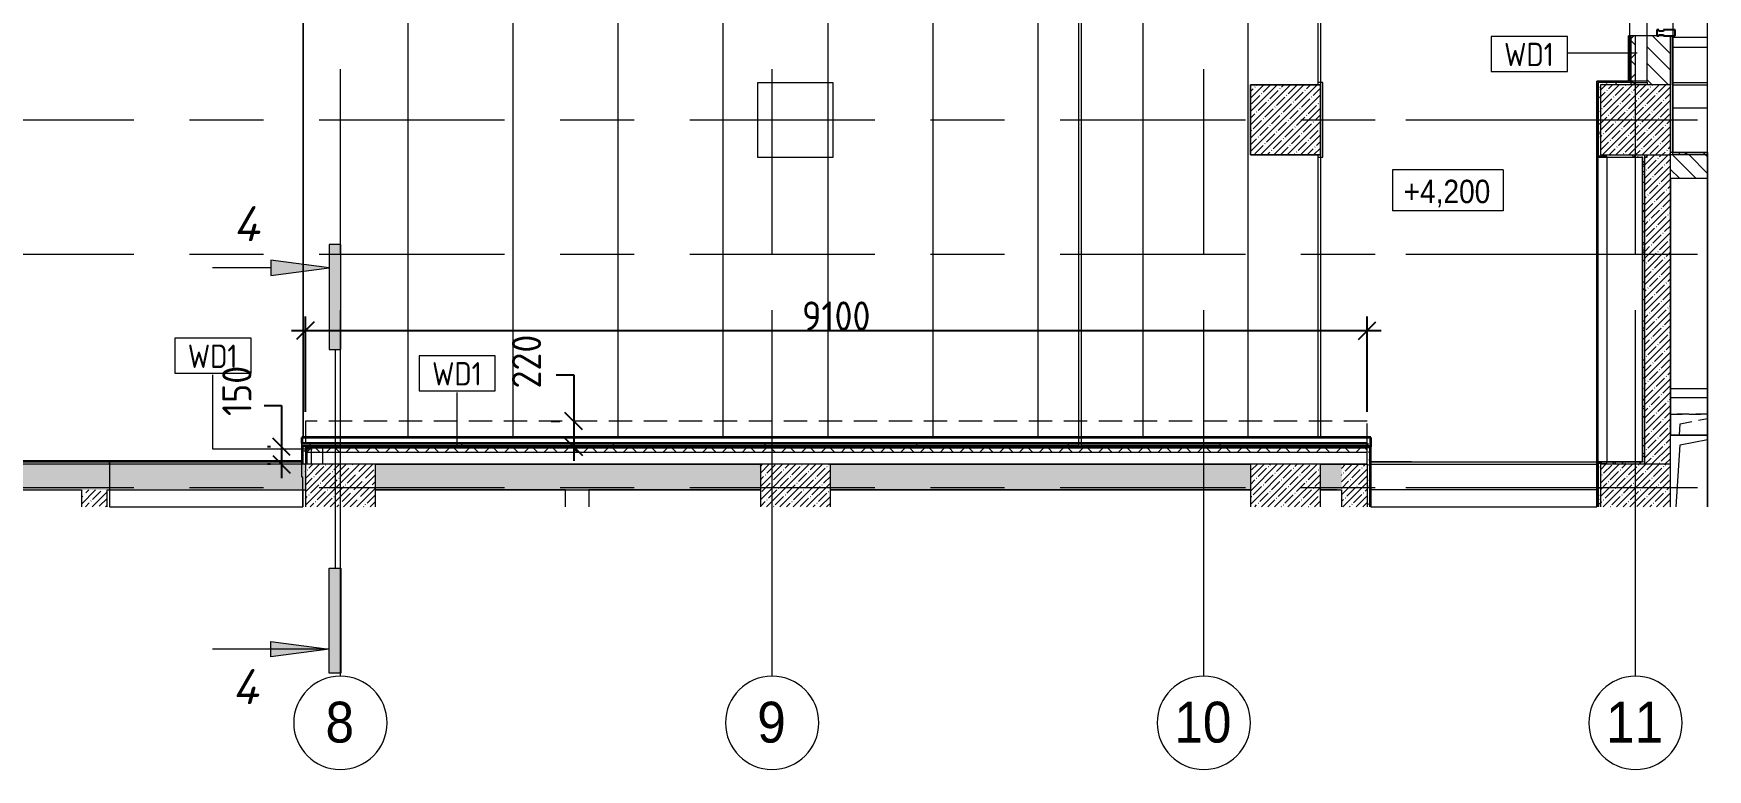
# Model space of a CAD drawing. Header units: millimetres. Extents: x -4029 to 232974, y -8553 to 104777.
# Drawn here: x 208675 to 223022, y 12586 to 18890 of the extents above; entities that cross this region are included whole.
import ezdxf

# ---------------------------------------------------------------- set-up
doc = ezdxf.new("R2010")
doc.units = ezdxf.units.MM
for name, pattern in [('200_ШТРИХ__ш1_п0_6_', [160, 100, -60]), ('ADSK_Штрих_ш2 п1', [300, 200, -100]), ('Осевая', [3175, 635, -476.25, 1587.5, -476.25])]:
    doc.linetypes.add(name, pattern=pattern)
for name, color, linetype, lineweight in [('5.1) Перегародка WD6', 6, 'Continuous', 9), ('A-AREA-BNDY', 7, 'Continuous', 9), ('A-DETL-1', 7, 'ADSK_Штрих_ш2 п1', 9), ('A-DETL-MBND-1', 7, '200_ШТРИХ__ш1_п0_6_', 9), ('A-FLOR', 7, 'Continuous', 9), ('A-GENM', 7, 'Continuous', 9), ('A-GLAZ-CWMG', 7, 'Continuous', 9), ('A-GLAZ-CWMG-5', 7, 'Continuous', 25), ('A-WALL', 7, 'Continuous', 9), ('A-WALL-9', 7, 'Continuous', 35), ('A-WALL-IDEN', 7, 'Continuous', 9), ('A-WALL-PATT', 7, 'Continuous', 9), ('G-ANNO-DIMS', 7, 'Continuous', 9), ('G-ANNO-SYMB', 7, 'Continuous', 9), ('I-WALL', 7, 'Continuous', 9), ('S-COLS', 7, 'Continuous', 9), ('S-STRS-3', 7, 'Continuous', 13), ('Оси', 7, 'Continuous', 9), ('Оси-1', 7, 'Continuous', 20), ('Оси-2', 7, 'Осевая', 9)]:
    doc.layers.add(name, color=color, linetype=linetype, lineweight=lineweight)
for name, color, linetype, lineweight, true_color in [('A-WALL-7', 9, 'Continuous', 9, 0x808080), ('A-WALL-8', 1, 'Continuous', 9, 0xff0000), ('A-WALL-FNSH-1', 9, 'Continuous', 9, 0x808080), ('I-WALL-9', 7, 'Continuous', 9, 0x3c3c3c)]:
    doc.layers.add(name, color=color, linetype=linetype, lineweight=lineweight, true_color=true_color)
doc.styles.add('Arial', font='arial.ttf', dxfattribs={"width": 0.9, "height": 350})
doc.styles.add('Century Gothic', font='GOTHIC.TTF', dxfattribs={"width": 0.9, "height": 200})
doc.styles.add('GOST Common_1', font='', dxfattribs={"width": 0.9, "height": 200})
doc.styles.add('ISOCPEUR', font='isocpeur.ttf', dxfattribs={"width": 0.9, "height": 250})
doc.styles.add('ISOCPEUR_I', font='isocpeui.ttf', dxfattribs={"height": 300})
doc.styles.get('GOST Common_1').set_extended_font_data('GOST Common')
doc.dimstyles.new('ISO-2_5_0_9К_БОЛЬШОЙ', dxfattribs={"dimscale": 304.8, "dimtxt": 248.995294, "dimasz": 0.492126, "dimexe": 0.393701, "dimexo": 0.984252, "dimgap": 0, "dimtad": 1, "dimdec": 0, "dimrnd": 10, "dimzin": 0, "dimdsep": 46, "dimtxsty": 'ISOCPEUR', "dimblk1": 'OBLIQUE', "dimblk2": 'OBLIQUE', "dimsah": 1, "dimcen": 0.09, "dimdle": 0.393701, "dimazin": 0, "dimtfac": 1, "dimtdec": 4, "dimtix": 1, "dimtmove": 0, "dimatfit": 3, "dimfxl": 1, "dimtvp": 1, "dimtolj": 1, "dimtzin": 0, "dimarcsym": 2})
doc.dimstyles.new('ISO-2_5_0_9К_БОЛЬШОЙ_2', dxfattribs={"dimscale": 304.8, "dimtxt": 248.995294, "dimasz": 0.492126, "dimexe": 0.393701, "dimexo": 0.984252, "dimgap": 0, "dimtad": 1, "dimdec": 0, "dimrnd": 10, "dimzin": 0, "dimdsep": 46, "dimtxsty": 'ISOCPEUR', "dimblk1": 'OBLIQUE', "dimblk2": 'OBLIQUE', "dimsah": 1, "dimcen": 0.09, "dimdle": 0.393701, "dimazin": 0, "dimtfac": 1, "dimtdec": 4, "dimtix": 1, "dimtmove": 1, "dimatfit": 3, "dimfxl": 1, "dimtvp": 1, "dimtolj": 1, "dimtzin": 0, "dimarcsym": 2})
pattern_1 = [(45, (189094.98, 0), (-57.02463, 57.02463), []), (45, (189152.01, 0), (-57.02463, 57.02463), [100.806, -20.161, 3.353, -16.808])]
pattern_2 = [(135, (189094.98, 0), (-70.71068, -70.71068), [])]
pattern_3 = [(0, (189094.984, 0), (121.92, 30.48), [10.058, -81.382, 10.058, -81.382, -487.68]), (0, (189094.984, 0), (121.92, 30.48), [-182.88, 10.058, -172.822, 10.058, -81.382, -213.36]), (0, (189094.984, 0), (121.92, 30.48), [-457.2, 10.058, -50.902, 10.058, -142.342]), (120, (189140.704, 15.24), (-87.356454, 90.345817), [10.058, -81.382, 10.058, -81.382, -487.68]), (120, (189140.704, 15.24), (-87.356454, 90.345817), [-182.88, 10.058, -172.822, 10.058, -81.382, -213.36]), (120, (189140.704, 15.24), (-87.356454, 90.345817), [-457.2, 10.058, -50.902, 10.058, -142.342]), (240, (189155.944, 76.2), (-34.563546, -120.825817), [10.058, -81.382, 10.058, -81.382, -487.68]), (240, (189155.944, 76.2), (-34.563546, -120.825817), [-182.88, 10.058, -172.822, 10.058, -81.382, -213.36]), (240, (189155.944, 76.2), (-34.563546, -120.825817), [-457.2, 10.058, -50.902, 10.058, -142.342])]
pattern_4 = [(0, (189094.98, 0), (406.4, 101.6), [33.528, -271.272, 33.528, -271.272, -1625.6]), (0, (189094.98, 0), (406.4, 101.6), [-609.6, 33.528, -576.072, 33.528, -271.272, -711.2]), (0, (189094.98, 0), (406.4, 101.6), [-1524, 33.528, -169.672, 33.528, -474.472]), (120, (189247.38, 50.8), (-291.18818, 301.15272), [33.528, -271.272, 33.528, -271.272, -1625.6]), (120, (189247.38, 50.8), (-291.18818, 301.15272), [-609.6, 33.528, -576.072, 33.528, -271.272, -711.2]), (120, (189247.38, 50.8), (-291.18818, 301.15272), [-1524, 33.528, -169.672, 33.528, -474.472]), (240, (189298.18, 254), (-115.21182, -402.75272), [33.528, -271.272, 33.528, -271.272, -1625.6]), (240, (189298.18, 254), (-115.21182, -402.75272), [-609.6, 33.528, -576.072, 33.528, -271.272, -711.2]), (240, (189298.18, 254), (-115.21182, -402.75272), [-1524, 33.528, -169.672, 33.528, -474.472])]
pattern_5 = [(135, (189094.98, 0), (-84.8528, -84.8528), []), (225, (189094.98, 0), (84.8528, -84.8528), [])]

# ---------------------------------------------------------------- blocks, each defined once
blk = doc.blocks.new('BSC_Колонна _Прямоугольная - 600х600-V209-План монтажа_ фрагмент 1')
at = {"layer": 'S-COLS'}
h = blk.add_hatch(dxfattribs=at)
h.set_pattern_fill('FP_12', color=256, style=0, pattern_type=2)
h.set_pattern_definition([(45, (-26110, -14900), (-57.02463, 57.02463), []), (45, (-26052.975, -14900), (-57.02463, 57.02463), [100.806, -20.161, 3.353, -16.808])])
h.paths.add_polyline_path([(300, -65), (300, 300), (-300, 300), (-300, -65)])
for p, q in [((300, 300), (-300, 300)), ((-300, 300), (-300, -65)), ((300, -65), (300, 300))]:
    blk.add_line(p, q, dxfattribs=at)
blk = doc.blocks.new('BSC_Колонна _Прямоугольная - 600х600-V213-План монтажа_ фрагмент 1')
at = {"layer": 'S-COLS'}
h = blk.add_hatch(dxfattribs=at)
h.set_pattern_fill('FP_38', color=256, style=0, pattern_type=2)
h.set_pattern_definition([(45, (-33310, -18150), (-57.02463, 57.02463), []), (45, (-33252.975, -18150), (-57.02463, 57.02463), [100.806, -20.161, 3.353, -16.808])])
h.paths.add_polyline_path([(300, -300), (300, 300), (-300, 300), (-300, -300), (80, -300)])
for p, q in [((300, 300), (-300, 300)), ((-300, 300), (-300, -300)), ((300, -300), (300, 300)), ((-300, -300), (300, -300))]:
    blk.add_line(p, q, dxfattribs=at)
blk = doc.blocks.new('BSC_Колонна _Прямоугольная - 600х600-V215-План монтажа_ фрагмент 1')
at = {"layer": 'S-COLS'}
h = blk.add_hatch(dxfattribs=at)
h.set_pattern_fill('FP_44', color=256, style=0, pattern_type=2)
h.set_pattern_definition([(45, (-33310, -14900), (-57.02463, 57.02463), []), (45, (-33252.975, -14900), (-57.02463, 57.02463), [100.806, -20.161, 3.353, -16.808])])
h.paths.add_polyline_path([(-300, -65), (300, -65), (300, 300), (-300, 300), (-300, 80)])
for p, q in [((300, 300), (-300, 300)), ((-300, 300), (-300, -65)), ((300, -65), (300, 300))]:
    blk.add_line(p, q, dxfattribs=at)
blk = doc.blocks.new('BSC_Колонна _Прямоугольная - 600х600-V217-План монтажа_ фрагмент 1')
at = {"layer": 'S-COLS'}
h = blk.add_hatch(dxfattribs=at)
h.set_pattern_fill('FP_47', color=256, style=0, pattern_type=2)
h.set_pattern_definition([(45, (-30310, -14900), (-57.02463, 57.02463), []), (45, (-30252.975, -14900), (-57.02463, 57.02463), [100.806, -20.161, 3.353, -16.808])])
h.paths.add_polyline_path([(164, -65), (300, -65), (300, 300), (-300, 300), (-300, -65), (159, -65)])
for p, q in [((300, 300), (-300, 300)), ((-300, 300), (-300, -65)), ((300, -65), (300, 300))]:
    blk.add_line(p, q, dxfattribs=at)
blk = doc.blocks.new('BSC_Колонна _Прямоугольная - 600х600-V219-План монтажа_ фрагмент 1')
at = {"layer": 'S-COLS'}
h = blk.add_hatch(dxfattribs=at)
h.set_pattern_fill('FP_69', color=256, style=0, pattern_type=2)
h.set_pattern_definition([(45, (-22210, -14900), (-57.02463, 57.02463), []), (45, (-22152.975, -14900), (-57.02463, 57.02463), [100.806, -20.161, 3.353, -16.808])])
h.paths.add_polyline_path([(300, -65), (300, 300), (-300, 300), (-300, -65), (247, -65)])
for p, q in [((300, 300), (-300, 300)), ((-300, 300), (-300, -65)), ((300, -65), (300, 300))]:
    blk.add_line(p, q, dxfattribs=at)
blk = doc.blocks.new('GM_Отверстие прямоугольное _в плите_ - Отверстие-21959735-План монтажа_ фрагмент 1')
at = {"layer": 'A-DETL-MBND-1'}
for p, q in [((-250, 750), (67, 750)), ((67, 750), (-250, 750)), ((-172, 570), (-167, 667)), ((-167, 667), (67, 713))]:
    blk.add_line(p, q, dxfattribs=at)
blk = doc.blocks.new('GM_Отверстие прямоугольное _в плите_ - Отверстие-21981135-План монтажа_ фрагмент 1')
at = {"layer": 'A-GENM'}
for p, q in [((-250, 650), (67, 650)), ((67, 650), (-250, 650)), ((-167, 567), (67, 613)), ((-203, 35), (-167, 567))]:
    blk.add_line(p, q, dxfattribs=at)
blk = doc.blocks.new('Прямоугольный импост - Импост структурный с накладкой - 160мм Темный-32479277-План монтажа_ фрагмент 1')
at = {"layer": 'A-GLAZ-CWMG-5'}
for p, q in [((0, 140), (-50, 140)), ((-50, 140), (-50, 40)), ((-50, 40), (-40, 40)), ((-40, 0), (-50, 0)), ((-50, 0), (-50, -17)), ((-40, 40), (-40, 0)), ((-10, 0), (-10, 40)), ((-10, 40), (0, 40)), ((0, 0), (-10, 0)), ((0, 40), (0, 140)), ((0, -17), (0, 0)), ((-50, -17), (0, -17))]:
    blk.add_line(p, q, dxfattribs=at)
blk = doc.blocks.new('Перекрытия 2 - Перекрытия 4-32990152-План монтажа_ фрагмент 1')
at = {"layer": 'S-STRS-3'}
for p, q in [((21910, 19180), (22510, 19180)), ((21910, 19180), (21910, 15411)), ((22810, 19180), (23410, 19180)), ((22810, 15411), (22810, 19180)), ((23710, 19180), (24310, 19180)), ((23710, 15411), (23710, 19180)), ((24610, 19180), (25210, 19180)), ((24610, 15411), (24610, 19180)), ((25510, 19180), (26110, 19180)), ((25510, 15411), (25510, 19180)), ((26410, 19180), (27010, 19180)), ((26410, 15411), (26410, 19180)), ((27310, 19180), (27910, 19180)), ((27310, 15411), (27310, 19180)), ((28210, 19180), (28810, 19180)), ((28210, 15411), (28210, 19180)), ((29110, 19180), (29710, 19180)), ((29110, 15411), (29110, 19180)), ((30010, 19180), (30610, 19180)), ((30010, 15411), (30010, 19180)), ((30610, 18430), (30610, 19180)), ((30610, 15411), (30610, 17830))]:
    blk.add_line(p, q, dxfattribs=at)
blk = doc.blocks.new('Стены наклон_ амфитеатр - Стены наклон_ амфитеатр-32992696-План монтажа_ фрагмент 1')
at = {"layer": 'A-WALL-PATT'}
h = blk.add_hatch(dxfattribs=at)
h.set_pattern_fill('FP_222', color=256, style=0, pattern_type=2)
h.set_pattern_definition([(0, (26444.5, 15393.4), (0, 246.1), []), (90, (26444.5, 15393.4), (-1300, 8e-14), [])])
h.paths.add_polyline_path([(27290, 15354), (31010, 15354), (31010, 15381), (21879, 15381), (21879, 15354), (26390, 15354)])
h = blk.add_hatch(dxfattribs=at)
h.set_pattern_fill('FP_221', color=256, style=0, pattern_type=2)
h.set_pattern_definition([(180, (26444.5, 15352), (-4e-13, -3050), []), (270, (26444.5, 15352), (1300, 8e-14), [])])
h.paths.add_polyline_path([(21879, 15350), (31010, 15350), (31010, 15354), (21879, 15354)])
at = {"layer": 'A-WALL'}
for p, q in [((21879, 15354), (21879, 15381)), ((21879, 15350), (21879, 15354)), ((31010, 15354), (21879, 15354))]:
    blk.add_line(p, q, dxfattribs=at)
at = {"layer": 'A-WALL-9'}
for p, q in [((31041, 15431), (21879, 15431)), ((21879, 15431), (21879, 15381)), ((21879, 15381), (31010, 15381)), ((31010, 15381), (31010, 15350)), ((31041, 15350), (31041, 15431)), ((31010, 15350), (31041, 15350))]:
    blk.add_line(p, q, dxfattribs=at)
blk = doc.blocks.new('BSC_Колонна _Прямоугольная - 600х600-V224-План монтажа_ фрагмент 1')
at = {"layer": 'S-COLS'}
h = blk.add_hatch(dxfattribs=at)
h.set_pattern_fill('FP_70', color=256, style=0, pattern_type=2)
h.set_pattern_definition([(45, (-30310, -18150), (-57.02463, 57.02463), []), (45, (-30252.975, -18150), (-57.02463, 57.02463), [100.806, -20.161, 3.353, -16.808])])
h.paths.add_polyline_path([(280, -300), (300, -300), (300, 300), (-300, 300), (-300, -300)])
for p, q in [((300, 300), (-300, 300)), ((-300, 300), (-300, -300)), ((300, -300), (300, 300)), ((-300, -300), (300, -300))]:
    blk.add_line(p, q, dxfattribs=at)
blk = doc.blocks.new('Ось сетки - D8-29747960-План монтажа_ фрагмент 1')
at = {"layer": 'Оси-1'}
for start, end in [(360, 180), (180, 360)]:
    blk.add_arc((0, 0), 4, start, end, dxfattribs=at)
blk = doc.blocks.new('М_стена_0001 - Типоразмер_без рамки-25382661-План монтажа_ фрагмент 1')
at = {"layer": 'A-WALL-IDEN'}
for p, q in [((3.26, 1.52), (-3.27, 1.52)), ((-3.27, 1.52), (-3.27, -1.48)), ((3.26, -1.48), (3.26, 1.52)), ((-3.27, -1.48), (3.26, -1.48))]:
    blk.add_line(p, q, dxfattribs=at)
blk = doc.blocks.new('_Oblique')
at = {"color": 0, "linetype": 'ByBlock', "lineweight": -2}
blk.add_line((-0.5, -0.5), (0.5, 0.5), dxfattribs=at)
blk = doc.blocks.new('DIMBLOCK62-План монтажа_ фрагмент 1')
at = {"layer": '5.1) Перегародка WD6', "color": 0, "lineweight": -2, "transparency": 16777216}
for p, q in [((210651, 15704), (210801, 15704)), ((210801, 15704), (210801, 15350)), ((210801, 15470), (210801, 15080)), ((210705, 15350), (210681, 15350)), ((210705, 15200), (210681, 15200))]:
    blk.add_line(p, q, dxfattribs=at)
at = {"layer": 'Defpoints', "color": 0, "transparency": 16777216}
for p in [(211005, 15350), (210801, 15200), (211005, 15200)]:
    blk.add_point(p, dxfattribs=at)
at = {"layer": '5.1) Перегародка WD6', "color": 0, "lineweight": -2, "transparency": 16777216, "xscale": 150, "yscale": 150, "zscale": 150}
for p, rotation in [((210801, 15350), 90), ((210801, 15200), 270)]:
    blk.add_blockref('_Oblique', p, dxfattribs=dict(at, rotation=rotation))
at = {"layer": '5.1) Перегародка WD6', "color": 0, "transparency": 16777216, "insert": (210293, 15613), "char_height": 250, "width": 517.14, "attachment_point": 1, "rotation": 90, "line_spacing_factor": 1.149209, "style": 'ISOCPEUR'}
blk.add_mtext('\\A1;150', dxfattribs=at)
blk = doc.blocks.new('Разрез - Концевая часть разреза пр_-17661887-План монтажа_ фрагмент 1')
at = {"layer": 'G-ANNO-SYMB'}
for points in [[(0, 0.5), (0, -0.5), (-9, -0.5), (-9, 0.5)], [(-6.29, -5.5), (-7.61, -5.5), (-6.95, -0.5)]]:
    blk.add_hatch(color=256, dxfattribs=at).paths.add_polyline_path(points)
for p, q in [((0, 0.5), (-9, 0.5)), ((-9, 0.5), (-9, -0.5)), ((0, -0.5), (0, 0.5)), ((-9, -0.5), (0, -0.5)), ((-6.95, -0.5), (-7.61, -5.5)), ((-6.95, -0.5), (-6.95, -10.5)), ((-6.29, -5.5), (-6.95, -0.5)), ((-7.61, -5.5), (-6.29, -5.5))]:
    blk.add_line(p, q, dxfattribs=at)
blk = doc.blocks.new('Разрез - Заголовок разреза-10218885-План монтажа_ фрагмент 1')
at = {"layer": 'G-ANNO-SYMB'}
for points in [[(0, 0.5), (0, -0.5), (-9, -0.5), (-9, 0.5)], [(-6.34, -5.5), (-7.66, -5.5), (-7, -0.5)]]:
    blk.add_hatch(color=256, dxfattribs=at).paths.add_polyline_path(points)
for p, q in [((0, 0.5), (-9, 0.5)), ((-9, 0.5), (-9, -0.5)), ((0, -0.5), (0, 0.5)), ((-9, -0.5), (0, -0.5)), ((-7, -0.5), (-7.66, -5.5)), ((-6.34, -5.5), (-7, -0.5)), ((-7.66, -5.5), (-6.34, -5.5)), ((-7, -5.5), (-7, -10.5))]:
    blk.add_line(p, q, dxfattribs=at)
blk = doc.blocks.new('DIMBLOCK66-План монтажа_ фрагмент 1')
at = {"layer": '5.1) Перегародка WD6', "color": 0, "lineweight": -2, "transparency": 16777216}
for p, q in [((213155, 15967), (213305, 15967)), ((213305, 15967), (213305, 15570)), ((213305, 15690), (213305, 15230)), ((213111, 15570), (213185, 15570)), ((213111, 15350), (213185, 15350))]:
    blk.add_line(p, q, dxfattribs=at)
at = {"layer": 'Defpoints', "color": 0, "transparency": 16777216}
for p in [(213411, 15570), (213305, 15350), (213411, 15350)]:
    blk.add_point(p, dxfattribs=at)
at = {"layer": '5.1) Перегародка WD6', "color": 0, "lineweight": -2, "transparency": 16777216, "xscale": 150, "yscale": 150, "zscale": 150}
for p, rotation in [((213305, 15570), 90), ((213305, 15350), 270)]:
    blk.add_blockref('_Oblique', p, dxfattribs=dict(at, rotation=rotation))
at = {"layer": '5.1) Перегародка WD6', "color": 0, "transparency": 16777216, "insert": (212775, 15849), "char_height": 250, "width": 568.86, "attachment_point": 1, "rotation": 90, "line_spacing_factor": 1.149209, "style": 'ISOCPEUR'}
blk.add_mtext('\\A1;220', dxfattribs=at)
blk = doc.blocks.new('DIMBLOCK67-План монтажа_ фрагмент 1')
at = {"layer": '5.1) Перегародка WD6', "color": 0, "lineweight": -2, "transparency": 16777216}
for p, q in [((211005, 15650), (211005, 16465)), ((220105, 15650), (220105, 16465)), ((210885, 16345), (220225, 16345))]:
    blk.add_line(p, q, dxfattribs=at)
at = {"layer": 'Defpoints', "color": 0, "transparency": 16777216}
for p in [(220105, 16345), (211005, 15350), (220105, 15350)]:
    blk.add_point(p, dxfattribs=at)
at = {"layer": '5.1) Перегародка WD6', "color": 0, "lineweight": -2, "transparency": 16777216, "xscale": 150, "yscale": 150, "zscale": 150, "rotation": 180}
blk.add_blockref('_Oblique', (211005, 16345), dxfattribs=at)
at = {"layer": '5.1) Перегародка WD6', "color": 0, "lineweight": -2, "transparency": 16777216, "xscale": 150, "yscale": 150, "zscale": 150}
blk.add_blockref('_Oblique', (220105, 16345), dxfattribs=at)
at = {"layer": '5.1) Перегародка WD6', "color": 0, "transparency": 16777216, "insert": (215555, 16470), "char_height": 250, "width": 706.76, "attachment_point": 5, "style": 'ISOCPEUR'}
blk.add_mtext('\\A1;9100', dxfattribs=at)
blk = doc.blocks.new('Высотные отметки - 9_5х3_5_h_-17668430-План монтажа_ фрагмент 1')
at = {"layer": 'G-ANNO-DIMS'}
for p, q in [((-4.75, 3.5), (-4.75, 0)), ((4.75, 3.5), (-4.75, 3.5)), ((4.75, 3.5), (4.75, 0)), ((4.75, 0), (-4.75, 0))]:
    blk.add_line(p, q, dxfattribs=at)

msp = doc.modelspace()

# ---------------------------------------------------------------- hatches: boundary and pattern name
at = {"layer": 'I-WALL'}
h = msp.add_hatch(dxfattribs=at)
h.set_pattern_fill('FP_217', color=256, style=0, pattern_type=2)
h.set_pattern_definition(pattern_3)
h.paths.add_polyline_path([(222704.984, 17870.0001), (222724.984, 17871.0001), (222724.984, 18870.0001), (222704.984, 18870.0001), (222704.984, 18250.0001)])
h.paths.add_polyline_path([(222704.984, 20270.0001), (222724.984, 20270.0001), (222724.984, 20855), (222712.984, 20855), (222712.984, 20825), (222704.984, 20825), (222704.984, 20280.0001)])
h.paths.add_polyline_path([(222712.984, 21955), (222724.984, 21955), (222724.984, 23004), (222704.984, 23003), (222704.984, 21985), (222712.984, 21985)])
h = msp.add_hatch(dxfattribs=at)
h.set_pattern_fill('FP_18', color=256, style=0, pattern_type=2)
h.set_pattern_definition(pattern_2)
h.paths.add_polyline_path([(222504.984, 18450.0001), (222704.984, 18450.0001), (222704.984, 18870.0001), (222504.984, 18870.0001), (222504.984, 18458.1633)])
h.paths.add_polyline_path([(222504.984, 20270.0001), (222704.984, 20270.0001), (222704.984, 20790), (222504.984, 20790), (222504.984, 20370.0001)])
h = msp.add_hatch(dxfattribs=at)
h.set_pattern_fill('FP_219', color=256, style=0, pattern_type=2)
h.set_pattern_definition(pattern_5)
h.paths.add_polyline_path([(222367.984, 18450.0001), (222404.984, 18450.0001), (222404.984, 18870.0001), (222367.984, 18869.03), (222367.984, 18455.3674)])
h.paths.add_polyline_path([(222404.984, 20270.0001), (222404.984, 20490), (222367.984, 20490), (222367.984, 20270.0001), (222387.3412, 20270.0001)])
h = msp.add_hatch(dxfattribs=at)
h.set_pattern_fill('FP_217', color=256, style=0, pattern_type=2)
h.set_pattern_definition(pattern_3)
h.paths.add_polyline_path([(222367.984, 18450.0001), (222367.984, 18470.0001), (222084.984, 18470.0001), (222084.984, 18450.0001), (222354.984, 18450.0001)])
h = msp.add_hatch(dxfattribs=at)
h.set_pattern_fill('FP_217', color=256, style=0, pattern_type=2)
h.set_pattern_definition(pattern_3)
h.paths.add_polyline_path([(222084.984, 17830.0001), (222104.984, 17830.0001), (222104.984, 18450.0001), (222084.984, 18450.0001), (222084.984, 18031.9018)])
h = msp.add_hatch(dxfattribs=at)
h.set_pattern_fill('FP_217', color=256, style=0, pattern_type=2)
h.set_pattern_definition(pattern_3)
h.paths.add_polyline_path([(222484.984, 17830.0001), (222484.984, 17850.0001), (222104.984, 17850.0001), (222104.984, 17830.0001), (222465.4575, 17830.0001)])
h = msp.add_hatch(dxfattribs=at)
h.set_pattern_fill('FP_217', color=256, style=0, pattern_type=2)
h.set_pattern_definition(pattern_3)
h.paths.add_polyline_path([(222484.984, 15200.0001), (222484.984, 17830.0001), (222464.984, 17830.0001), (222464.984, 15200.0001)])
h = msp.add_hatch(dxfattribs=at)
h.set_pattern_fill('FP_1', color=256, style=0, pattern_type=2)
h.set_pattern_definition(pattern_1)
h.paths.add_polyline_path([(222704.984, 15200.0001), (222704.984, 17850.0001), (222484.984, 17849.5265), (222484.984, 15200.0001), (222686.8566, 15200.0001)])
h = msp.add_hatch(dxfattribs=at)
h.set_pattern_fill('FP_217', color=256, style=0, pattern_type=2)
h.set_pattern_definition(pattern_3)
h.paths.add_polyline_path([(222704.984, 17850.0001), (223021.8893, 17850.0001), (223021.8893, 17870.0001), (222704.984, 17870.0001), (222704.984, 17856.8966)])
h = msp.add_hatch(dxfattribs=at)
h.set_pattern_fill('FP_18', color=256, style=0, pattern_type=2)
h.set_pattern_definition(pattern_2)
h.paths.add_polyline_path([(222705.4575, 17650.0001), (223021.8893, 17650.0001), (223021.8893, 17850.0001), (222704.984, 17850.0001), (222704.984, 17650.0001)])
h = msp.add_hatch(dxfattribs=at)
h.set_pattern_fill('FP_217', color=256, style=0, pattern_type=2)
h.set_pattern_definition(pattern_3)
h.paths.add_polyline_path([(210985.3118, 15200), (211004.984, 15200.0001), (211004.984, 15350), (210984.984, 15350), (210984.984, 15200)])
h = msp.add_hatch(dxfattribs=at)
h.set_pattern_fill('FP_219', color=256, style=0, pattern_type=2)
h.set_pattern_definition(pattern_5)
h.paths.add_polyline_path([(216854.7274, 15300.0001), (220104.984, 15300.0001), (220104.984, 15337.0001), (211004.984, 15337.0001), (211004.984, 15300.0001), (216384.984, 15300.0001)])
h = msp.add_hatch(dxfattribs=at)
h.set_pattern_fill('FP_217', color=256, style=0, pattern_type=2)
h.set_pattern_definition(pattern_3)
h.paths.add_polyline_path([(220124.984, 14835.4559), (220124.984, 15350), (220104.984, 15350), (220104.984, 14835.4559), (220111.0597, 14835.4559)])
h = msp.add_hatch(dxfattribs=at)
h.set_pattern_fill('FP_217', color=256, style=0, pattern_type=2)
h.set_pattern_definition(pattern_3)
h.paths.add_polyline_path([(222464.984, 15200.0001), (222464.984, 15219.998), (222084.984, 15220.0001), (222084.984, 15200.0001), (222104.984, 15200.0001)])
h = msp.add_hatch(dxfattribs=at)
h.set_pattern_fill('FP_1', color=256, style=0, pattern_type=2)
h.set_pattern_definition(pattern_1)
h.paths.add_polyline_path([(219704.984, 14980), (219884.984, 14980), (219884.984, 15200), (219704.984, 15200), (219704.984, 14984.4595)])
h.paths.add_polyline_path([(203904.984, 14980), (207205.2406, 14980.3389), (207205.2406, 15200), (203414.984, 15199.12), (203414.984, 14980)])
h.paths.add_polyline_path([(219104.984, 14980), (219104.984, 15200), (215504.984, 15200), (215504.984, 14980), (217945.5044, 14980)])
h.paths.add_polyline_path([(212869.1194, 14980), (214904.984, 14980), (214904.984, 15200), (211604.984, 15200), (211604.984, 14980)])
h.paths.add_polyline_path([(207805.2406, 14980), (211004.984, 14980), (211004.984, 15200), (207805.2406, 15200)])
h = msp.add_hatch(dxfattribs=at)
h.set_pattern_fill('FP_1', color=256, style=0, pattern_type=2)
h.set_pattern_definition(pattern_1)
h.paths.add_polyline_path([(219884.984, 14835.4559), (220104.984, 14835.4559), (220104.984, 15200), (219884.984, 15200), (219884.984, 14980.0001)])
h = msp.add_hatch(dxfattribs=at)
h.set_pattern_fill('FP_217', color=256, style=0, pattern_type=2)
h.set_pattern_definition(pattern_3)
h.paths.add_polyline_path([(222104.984, 14835.4559), (222104.9831, 15200), (222084.984, 15200), (222084.984, 14835.4559)])
h = msp.add_hatch(dxfattribs=at)
h.set_pattern_fill('FP_1', color=256, style=0, pattern_type=2)
h.set_pattern_definition(pattern_1)
h.paths.add_polyline_path([(209096.0255, 14835.4559), (209304.984, 14835.4559), (209304.984, 14980), (209084.984, 14980), (209084.984, 14835.4559)])
at = {"layer": 'I-WALL-9'}
h = msp.add_hatch(dxfattribs=at)
h.set_pattern_fill('FP_218', color=256, style=0, pattern_type=2)
h.set_pattern_definition(pattern_4)
h.paths.add_polyline_path([(222354.984, 18470.0001), (222367.984, 18471.0401), (222367.984, 18870.0001), (222354.984, 18870.0001), (222354.984, 18518.6001)])
h.paths.add_polyline_path([(222354.984, 20270.0001), (222367.984, 20270.0001), (222367.984, 20453), (222354.984, 20453), (222354.984, 20370.0001)])
h = msp.add_hatch(dxfattribs=at)
h.set_pattern_fill('FP_218', color=256, style=0, pattern_type=2)
h.set_pattern_definition(pattern_4)
h.paths.add_polyline_path([(216854.7274, 15337.0001), (220104.984, 15337.0001), (220104.984, 15350.0001), (211004.984, 15350.0001), (211004.984, 15337.0001), (216384.984, 15337.0001)])

# ---------------------------------------------------------------- linework, layer by layer
at = {"layer": '5.1) Перегародка WD6', "color": 18, "true_color": 0x000000}
for p, q in [((222418.3197, 18722.7207), (221820.3184, 18722.7207)), ((210212.3969, 15328.7379), (210212.3969, 15965.8731)), ((212305.841, 15340.5501), (212305.841, 15815.8732)), ((211061.9104, 15328.7379), (210212.3969, 15328.7379))]:
    msp.add_line(p, q, dxfattribs=at)
at = {"layer": 'A-AREA-BNDY'}
for p, q in [((217634.984, 15361.0001), (217634.984, 26339.9999)), ((217654.984, 26339.9999), (217654.984, 15361.0001)), ((222725.984, 23003), (222725.984, 17871.0001)), ((223020.7915, 14836.7532), (223020.7915, 23003)), ((222354.984, 18870.0001), (222354.984, 20270.0001)), ((222343.984, 18481.0001), (222343.984, 18870.0001)), ((222343.984, 18870.0001), (222354.984, 18870.0001)), ((222073.984, 14836.7532), (222073.984, 18481.0001)), ((222073.984, 18481.0001), (222343.984, 18481.0001)), ((222725.984, 17871.0001), (223020.7915, 17871.0001)), ((223020.7915, 17871.0001), (223020.7915, 14836.7532)), ((210973.984, 15090), (210973.984, 15361.0001)), ((210973.984, 15361.0001), (211232.9936, 15361.0001)), ((211232.9936, 15361.0001), (211604.984, 15361.0001)), ((211604.984, 15361.0001), (217634.984, 15361.0001)), ((217654.984, 15361.0001), (220135.984, 15361.0001)), ((220135.984, 15361.0001), (220135.984, 14836.7532)), ((202804.984, 15231.0001), (209325.984, 15231.0001)), ((209325.984, 15231.0001), (209325.984, 14836.7532)), ((210983.984, 15090), (210973.984, 15090)), ((210983.984, 14836.7532), (210983.984, 15090)), ((209325.984, 14836.7532), (210983.984, 14836.7532)), ((220135.984, 14836.7532), (222073.984, 14836.7532))]:
    msp.add_line(p, q, dxfattribs=at)
at = {"layer": 'A-AREA-BNDY', "flags": 128}
for points in [[(214883.984, 18471.0001), (215525.984, 18471.0001), (215525.984, 18306.9905), (215525.984, 17993.0097), (215525.984, 17829.0001), (214883.984, 17829.0001)], [(219704.984, 18450.0001), (219704.984, 17850.0001), (219104.984, 17850.0001), (219104.984, 18450.0001)]]:
    msp.add_lwpolyline(points, close=True, dxfattribs=at)
at = {"layer": 'A-DETL-1'}
for p, q in [((211004.984, 15570), (211004.984, 15350)), ((220104.984, 15570), (211004.984, 15570)), ((220104.984, 15350), (220104.984, 15570)), ((211004.984, 15350), (220104.984, 15350))]:
    msp.add_line(p, q, dxfattribs=at)
at = {"layer": 'A-FLOR'}
for p, q in [((210984.984, 15430.7711), (210984.984, 26270.3811)), ((219704.984, 20429), (219704.984, 15430.8316)), ((222724.984, 18860.0001), (223021.8893, 18860.0001)), ((223021.8893, 18770.0001), (222724.984, 18770.0001)), ((219724.984, 18470.0001), (219684.984, 18470.0001)), ((219724.984, 17830.0001), (219724.984, 18470.0001)), ((219684.984, 17830.0001), (219724.984, 17830.0001)), ((219704.984, 15430.8316), (219704.984, 15430.8316)), ((220483.6968, 15220.0001), (220135.984, 15220.0001)), ((203005.2405, 15203.4142), (210973.984, 15203.4142)), ((209304.984, 14980), (211004.984, 14980)), ((211604.984, 14980), (214904.984, 14980)), ((215504.984, 14980), (219104.984, 14980))]:
    msp.add_line(p, q, dxfattribs=at)
at = {"layer": 'A-WALL'}
for p, q in [((222704.984, 18870.0001), (222704.984, 18450.0001)), ((222704.984, 18450.0001), (222704.984, 18870.0001)), ((222504.984, 18470.0001), (222504.984, 18450.0001)), ((222097.484, 17840.0001), (222097.484, 17830.0001)), ((222109.984, 17840.0001), (222109.984, 17830.0001)), ((223021.8893, 17850.0001), (222704.984, 17850.0001)), ((222097.484, 15220.0001), (222097.484, 15210.0001)), ((222109.984, 15220.0001), (222109.984, 15210.0001)), ((220104.984, 15200), (220104.984, 15200.0001)), ((220104.984, 15200), (220104.984, 14835.4559))]:
    msp.add_line(p, q, dxfattribs=at)
at = {"layer": 'A-WALL-7'}
for p, q in [((222724.984, 18870.0001), (222354.984, 18870.0001)), ((222367.984, 18470.0001), (222084.984, 18470.0001)), ((222084.984, 18470.0001), (222084.984, 17830.0001)), ((222084.984, 17830.0001), (222464.984, 17830.0001)), ((222159.984, 17840.0001), (222109.984, 17840.0001)), ((222109.984, 17830.0001), (222159.984, 17830.0001)), ((222159.984, 17830.0001), (222159.984, 17840.0001)), ((222464.984, 17830.0001), (222464.984, 15220.0001)), ((222484.984, 15200.0001), (222484.984, 17850.0001)), ((222484.984, 17830.0001), (222504.984, 17830.0001)), ((222504.984, 17830.0001), (222504.984, 17850.0001)), ((222724.984, 17870.0001), (222704.984, 17870.0001)), ((222704.984, 15200.0001), (222704.984, 17850.0001)), ((222724.984, 17850.0001), (222724.984, 17871.0001)), ((222704.984, 17650.0001), (223021.8893, 17650.0001)), ((222464.984, 15220.0001), (222084.984, 15220.0001)), ((222084.984, 15220.0001), (222084.984, 14835.4559)), ((222159.984, 15220.0001), (222109.984, 15220.0001)), ((222109.984, 15210.0001), (222159.984, 15210.0001)), ((222159.984, 15210.0001), (222159.984, 15220.0001)), ((211004.984, 15200), (207805.2406, 15200)), ((211004.984, 15200), (211004.984, 15200.0001)), ((214904.984, 15200), (211604.984, 15200)), ((219104.984, 15200), (215504.984, 15200)), ((220104.984, 15200), (219704.984, 15200)), ((207805.2406, 14980), (209084.984, 14980)), ((209084.984, 14980), (209084.984, 14835.4559)), ((209304.984, 14835.4559), (209304.984, 14980)), ((219704.984, 14980), (219884.984, 14980)), ((219884.984, 14980), (219884.984, 14835.4559))]:
    msp.add_line(p, q, dxfattribs=at)
at = {"layer": 'A-WALL-8'}
for p, q in [((222354.984, 18870.0001), (222354.984, 18470.0001)), ((222367.984, 18450.0001), (222367.984, 18870.0001)), ((222404.984, 18450.0001), (222404.984, 18870.0001)), ((222504.984, 18470.0001), (222504.984, 18870.0001)), ((220124.984, 15350.0001), (210984.984, 15350.0001)), ((211004.984, 15350.0001), (211004.984, 15200.0001)), ((220104.984, 15337.0001), (211004.984, 15337.0001)), ((211154.984, 15336.9994), (211004.984, 15336.9994)), ((220104.984, 15300.0001), (211004.984, 15300.0001)), ((211017.984, 15336.9994), (211017.984, 15200)), ((211054.984, 15336.9994), (211054.984, 15200)), ((211154.984, 15200), (211154.984, 15336.9994)), ((220104.984, 15200.0001), (220104.984, 15350.0001)), ((211604.984, 15200.0001), (214904.984, 15200.0001)), ((215504.984, 15200.0001), (219104.984, 15200.0001)), ((219704.984, 15200.0001), (220104.984, 15200.0001))]:
    msp.add_line(p, q, dxfattribs=at)
at = {"layer": 'A-WALL-FNSH-1'}
for p, q in [((222354.984, 18870.0001), (222343.984, 18870.0001)), ((222343.984, 18870.0001), (222343.984, 18481.0001)), ((222724.984, 18870.0001), (222724.984, 17871.0001)), ((222725.984, 18870.0001), (222724.984, 18870.0001)), ((222725.984, 17871.0001), (222725.984, 18870.0001)), ((222343.984, 18481.0001), (222073.984, 18481.0001)), ((222073.984, 18481.0001), (222073.984, 17830.0001)), ((222504.984, 18481.0001), (222354.984, 18481.0001)), ((222367.984, 18470.0001), (222504.984, 18470.0001)), ((222073.984, 17830.0001), (222109.984, 17830.0001)), ((222109.984, 17840.0001), (222084.984, 17840.0001)), ((222724.984, 17870.0001), (223021.8893, 17870.0001)), ((223021.8893, 17871.0001), (222725.984, 17871.0001)), ((202784.984, 15220.0001), (210973.984, 15220.0001)), ((210973.984, 15231.0001), (203026.2405, 15231.0001)), ((210984.984, 15350.0001), (210973.984, 15350.0001)), ((210973.984, 15350.0001), (210973.984, 15231.0001)), ((210973.984, 15220.0001), (210973.984, 15200)), ((210984.984, 15200), (210984.984, 15350.0001)), ((220135.984, 15350.0001), (220124.984, 15350.0001)), ((220124.984, 15350.0001), (220124.984, 14835.4559)), ((220135.984, 14835.4559), (220135.984, 15350.0001)), ((222073.984, 15220.0001), (222073.984, 14835.4559)), ((222109.984, 15220.0001), (222073.984, 15220.0001)), ((222084.984, 15210.0001), (222109.984, 15210.0001))]:
    msp.add_line(p, q, dxfattribs=at)
at = {"layer": 'G-ANNO-SYMB'}
msp.add_line((211259.984, 16182.043), (211259.984, 14310.6369), dxfattribs=at)
at = {"layer": 'I-WALL'}
for p, q in [((222504.984, 18870.0001), (222504.984, 20270.0001)), ((222724.984, 18471.0001), (223021.8893, 18471.0001)), ((222724.984, 18470.0001), (223021.8893, 18470.0001)), ((222724.984, 18450.0001), (223021.8893, 18450.0001)), ((223021.8893, 18250.0001), (222724.984, 18250.0001)), ((222073.984, 15220.0001), (222073.984, 17830.0001)), ((222084.984, 15220.0001), (222084.984, 17830.0001)), ((222159.984, 17830.0001), (222159.984, 15220.0001)), ((222464.4575, 17829.0001), (222159.984, 17829.0001)), ((222464.4575, 15221.0001), (222464.4575, 17829.0001)), ((222705.4575, 17650.0001), (222705.4575, 15450.0001)), ((222705.4575, 15850.0001), (223021.8893, 15850.0001)), ((223021.8893, 15770.0001), (222705.4575, 15770.0001)), ((209324.984, 15200), (209324.984, 15220.0001)), ((209325.984, 15220.0001), (209325.984, 15200)), ((220135.984, 15221.0001), (222073.984, 15221.0001)), ((220483.6968, 15220.0001), (222073.984, 15220.0001)), ((222159.984, 15221.0001), (222464.4575, 15221.0001)), ((220135.984, 15200.0001), (222073.984, 15200.0001)), ((209324.984, 14980), (209324.984, 14960.1318)), ((209324.984, 14959.602), (209324.984, 14835.4559)), ((209325.984, 14980), (209325.984, 14959.1384)), ((209325.984, 14958.582), (209325.984, 14835.4559)), ((210983.984, 14835.4559), (210983.984, 14980)), ((210984.984, 14835.4559), (210984.984, 14980)), ((213234.984, 14980.0001), (211604.984, 14980.0001)), ((213234.984, 14835.4559), (213234.984, 14980)), ((214904.984, 14980.0001), (213434.984, 14980.0001)), ((213434.984, 14980), (213434.984, 14835.4559)), ((219104.984, 14980.0001), (215504.984, 14980.0001)), ((219849.1487, 14980.0001), (219704.984, 14980.0001)), ((222073.984, 14980.0001), (220135.984, 14980.0001))]:
    msp.add_line(p, q, dxfattribs=at)
at = {"layer": 'Оси'}
for p, q in [((220434.984, 18150.0001), (222934.984, 18150.0001)), ((220434.984, 17000.0001), (222934.984, 17000.0001)), ((211304.984, 13385.9166), (211304.984, 15885.9166)), ((215004.984, 13385.9166), (215004.984, 15885.9166)), ((218704.984, 13385.9166), (218704.984, 15885.9166)), ((222404.984, 13385.9166), (222404.984, 15885.9166)), ((220434.984, 15000), (222934.984, 15000))]:
    msp.add_line(p, q, dxfattribs=at)
at = {"layer": 'Оси-2'}
for p, q in [((211304.984, 15885.9166), (211304.984, 24898.0711)), ((215004.984, 15885.9166), (215004.984, 24898.0711)), ((218704.984, 15885.9166), (218704.984, 24898.0711)), ((222404.984, 15885.9166), (222404.984, 24898.0711)), ((203662.2594, 18150.0001), (220434.984, 18150.0001)), ((203662.2594, 17000.0001), (220434.984, 17000.0001)), ((203662.2594, 15000), (220434.984, 15000))]:
    msp.add_line(p, q, dxfattribs=at)

# ---------------------------------------------------------------- block references
at = {"layer": 'A-DETL-MBND-1'}
msp.add_blockref('GM_Отверстие прямоугольное _в плите_ - Отверстие-21959735-План монтажа_ фрагмент 1', (222954.984, 14880), dxfattribs=at)
at = {"layer": 'A-GENM'}
msp.add_blockref('GM_Отверстие прямоугольное _в плите_ - Отверстие-21981135-План монтажа_ фрагмент 1', (222954.984, 14800.0001), dxfattribs=at)
at = {"layer": 'A-GLAZ-CWMG', "rotation": 269.9999999999996}
msp.add_blockref('Прямоугольный импост - Импост структурный с накладкой - 160мм Темный-32479277-План монтажа_ фрагмент 1', (222604.984, 18870.0001), dxfattribs=at)
at = {"layer": 'A-WALL'}
msp.add_blockref('Стены наклон_ амфитеатр - Стены наклон_ амфитеатр-32992696-План монтажа_ фрагмент 1', (189094.984, 0), dxfattribs=at)
at = {"layer": 'A-WALL-IDEN', "xscale": 99.99999999999993, "yscale": 99.99999999999993, "zscale": 99.99999999999993}
for p in [(221494.5372, 18712.2665), (210213.1781, 16127.419), (212306.6222, 15977.419)]:
    msp.add_blockref('М_стена_0001 - Типоразмер_без рамки-25382661-План монтажа_ фрагмент 1', p, dxfattribs=at)
at = {"layer": 'G-ANNO-DIMS', "xscale": 99.99999999999993, "yscale": 99.99999999999993, "zscale": 99.99999999999993}
msp.add_blockref('Высотные отметки - 9_5х3_5_h_-17668430-План монтажа_ фрагмент 1', (220796.3416, 17371.1087), dxfattribs=at)
at = {"layer": 'G-ANNO-SYMB', "xscale": 99.99999999999993, "yscale": 99.99999999999993, "zscale": 99.99999999999993, "rotation": 269.9999999999996}
msp.add_blockref('Разрез - Заголовок разреза-10218885-План монтажа_ фрагмент 1', (211259.984, 16182.043), dxfattribs=at)
at = {"layer": 'G-ANNO-SYMB', "extrusion": (0, 0, -1), "xscale": 99.99999999999993, "yscale": 99.99999999999993, "zscale": 99.99999999999993, "rotation": 90.00000000000053}
msp.add_blockref('Разрез - Концевая часть разреза пр_-17661887-План монтажа_ фрагмент 1', (-211259.984, 14310.6369), dxfattribs=at)
at = {"layer": 'S-COLS'}
for name, p in [('BSC_Колонна _Прямоугольная - 600х600-V224-План монтажа_ фрагмент 1', (219404.984, 18150.0001)), ('BSC_Колонна _Прямоугольная - 600х600-V213-План монтажа_ фрагмент 1', (222404.984, 18150.0001)), ('BSC_Колонна _Прямоугольная - 600х600-V219-План монтажа_ фрагмент 1', (211304.984, 14900)), ('BSC_Колонна _Прямоугольная - 600х600-V209-План монтажа_ фрагмент 1', (215204.984, 14900)), ('BSC_Колонна _Прямоугольная - 600х600-V217-План монтажа_ фрагмент 1', (219404.984, 14900)), ('BSC_Колонна _Прямоугольная - 600х600-V215-План монтажа_ фрагмент 1', (222404.984, 14900.0001))]:
    msp.add_blockref(name, p, dxfattribs=at)
at = {"layer": 'S-STRS-3'}
msp.add_blockref('Перекрытия 2 - Перекрытия 4-32990152-План монтажа_ фрагмент 1', (189074.984, 20), dxfattribs=at)
at = {"layer": 'Оси-1', "xscale": 99.99999999999993, "yscale": 99.99999999999993, "zscale": 99.99999999999993}
for p in [(211304.984, 12985.9166), (215004.984, 12985.9166), (218704.984, 12985.9166), (222404.984, 12985.9166)]:
    msp.add_blockref('Ось сетки - D8-29747960-План монтажа_ фрагмент 1', p, dxfattribs=at)

# ---------------------------------------------------------------- texts
at = {"layer": '5.1) Перегародка WD6', "color": 18, "true_color": 0x000000, "char_height": 200, "width": 533.923875, "attachment_point": 1, "style": 'GOST Common_1'}
for insert in [(221278.7477, 18810.2936), (209997.3886, 16225.446), (212090.8327, 16075.4461)]:
    msp.add_mtext('WD1', dxfattribs=dict(at, insert=insert))
at = {"layer": 'G-ANNO-DIMS', "insert": (220417.3254, 17637.4051), "char_height": 200, "width": 909.638805, "attachment_point": 1, "line_spacing_factor": 0.984502, "style": 'Century Gothic'}
msp.add_mtext('+4,200', dxfattribs=at)
at = {"layer": 'G-ANNO-SYMB', "char_height": 300, "width": 296.624375, "attachment_point": 1, "style": 'ISOCPEUR_I'}
for insert in [(210382.8547, 17410.6325), (210374.3842, 13445.8186)]:
    msp.add_mtext('\\fISOCPEUR|b0|i1|c204|p34|;4', dxfattribs=dict(at, insert=insert))
at = {"layer": 'Оси', "char_height": 350, "attachment_point": 1, "style": 'Arial'}
for s, insert, width in [('\\fArial|b0|i0|c204|p34|;\\W.9;8', (211177.468, 13166.5632), 303.037875), ('\\fArial|b0|i0|c204|p34|;\\W.9;9', (214877.468, 13166.5632), 303.037875), ('10', (218452.368, 13166.5632), 606.07575), ('11', (222152.368, 13166.5632), 606.07575)]:
    msp.add_mtext(s, dxfattribs=dict(at, insert=insert, width=width))

# ---------------------------------------------------------------- dimensions: what is measured, and where the dimension line sits
at = {"layer": '5.1) Перегародка WD6', "color": 18, "true_color": 0x000000}
dim = msp.add_linear_dim(base=(220104.984, 16345.4221), p1=(211004.984, 15350.0001), p2=(220104.984, 15350.0001), dimstyle='ISO-2_5_0_9К_БОЛЬШОЙ', override={"dimpost": '<>', "dimfxl": 9100}, dxfattribs=at)
dim.commit()
dim.dimension.update_dxf_attribs({"geometry": 'DIMBLOCK67-План монтажа_ фрагмент 1', "text_midpoint": (215554.984, 16470.4221)})
for base, p1, p2, override, picture, middle in [((213305.2386, 15350.0001), (213411.3046, 15570), (213411.3046, 15350.0001), {"dimpost": '<>', "dimfxl": 219.999915}, 'DIMBLOCK66-План монтажа_ фрагмент 1', (213145.2914, 15966.9211)), ((210800.8834, 15200), (211004.984, 15350.0001), (211004.984, 15200), {"dimpost": '<>', "dimfxl": 150.000085}, 'DIMBLOCK62-План монтажа_ фрагмент 1', (210640.9362, 15704.4213))]:
    dim = msp.add_linear_dim(base=base, p1=p1, p2=p2, angle=90, dimstyle='ISO-2_5_0_9К_БОЛЬШОЙ_2', override=override, dxfattribs=at)
    dim.commit()
    dim.dimension.update_dxf_attribs({"geometry": picture, "text_midpoint": middle, "dimtype": 160, "text_rotation": 90})

doc.saveas('drawing.dxf')
